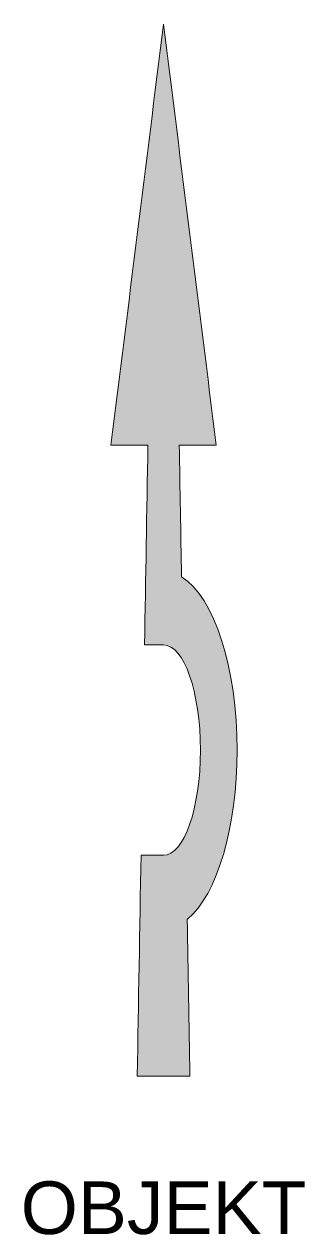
# Model space of a CAD drawing. Header units: metres. Extents: x -0.66 to 0.67, y -0.75 to 5.
import ezdxf
from ezdxf.enums import TextEntityAlignment as Align

# ---------------------------------------------------------------- set-up
doc = ezdxf.new("R2010")
doc.units = ezdxf.units.M
doc.layers.get('Defpoints').update_dxf_attribs({"color": 140, "lineweight": 5})
doc.styles.get("Standard").update_dxf_attribs({"font": 'arial.ttf'})

msp = doc.modelspace()

# ---------------------------------------------------------------- hatches: boundary and pattern name
at = {"lineweight": 0}
h = msp.add_hatch(color=0, dxfattribs=at)
h.dxf.hatch_style = 1
edge = h.paths.add_edge_path()
edge.add_spline(control_points=[(-0.1254, 0), (-0.0418, 0), (0.0418, 0), (0.1254, 0)], knot_values=[11, 11, 11, 11, 12, 12, 12, 12], weights=[1, 1, 1, 1], degree=3, periodic=0)
edge.add_spline(control_points=[(0.1254, 0), (0.1212, 0.2483), (0.1169, 0.4966), (0.1127, 0.745)], knot_values=[12, 12, 12, 12, 13, 13, 13, 13], weights=[1, 1, 1, 1], degree=3, periodic=0)
edge.add_spline(control_points=[(0.1127, 0.745), (0.2545, 0.8614), (0.3497, 1.1852), (0.3497, 1.5492)], knot_values=[13, 13, 13, 13, 14, 14, 14, 14], weights=[1, 1, 1, 1], degree=3, periodic=0)
edge.add_spline(control_points=[(0.3497, 1.5492), (0.3497, 1.9386), (0.2407, 2.2783), (0.0852, 2.3735)], knot_values=[14, 14, 14, 14, 15, 15, 15, 15], weights=[1, 1, 1, 1], degree=3, periodic=0)
edge.add_spline(control_points=[(0.0852, 2.3735), (0.0817, 2.582), (0.0781, 2.7905), (0.0746, 2.9989)], knot_values=[0, 0, 0, 0, 1, 1, 1, 1], weights=[1, 1, 1, 1], degree=3, periodic=0)
edge.add_spline(control_points=[(0.0746, 2.9989), (0.1332, 2.9989), (0.1917, 2.9989), (0.2503, 2.9989)], knot_values=[1, 1, 1, 1, 2, 2, 2, 2], weights=[1, 1, 1, 1], degree=3, periodic=0)
edge.add_spline(control_points=[(0.2503, 2.9989), (0.1667, 3.6656), (0.0831, 4.3323), (-0.0005, 4.9989)], knot_values=[2, 2, 2, 2, 3, 3, 3, 3], weights=[1, 1, 1, 1], degree=3, periodic=0)
edge.add_spline(control_points=[(-0.0005, 4.9989), (-0.0838, 4.3323), (-0.167, 3.6656), (-0.2503, 2.9989)], knot_values=[3, 3, 3, 3, 4, 4, 4, 4], weights=[1, 1, 1, 1], degree=3, periodic=0)
edge.add_spline(control_points=[(-0.2503, 2.9989), (-0.1917, 2.9989), (-0.1332, 2.9989), (-0.0746, 2.9989)], knot_values=[4, 4, 4, 4, 5, 5, 5, 5], weights=[1, 1, 1, 1], degree=3, periodic=0)
edge.add_spline(control_points=[(-0.0746, 2.9989), (-0.0799, 2.6825), (-0.0852, 2.3661), (-0.0905, 2.0497)], knot_values=[5, 5, 5, 5, 6, 6, 6, 6], weights=[1, 1, 1, 1], degree=3, periodic=0)
edge.add_spline(control_points=[(-0.0905, 2.0497), (-0.0605, 2.0497), (-0.0305, 2.0497), (-0.0005, 2.0497)], knot_values=[6, 6, 6, 6, 7, 7, 7, 7], weights=[1, 1, 1, 1], degree=3, periodic=0)
edge.add_spline(control_points=[(-0.0005, 2.0497), (0.0968, 2.0497), (0.1751, 1.8254), (0.1751, 1.5492)], knot_values=[7, 7, 7, 7, 8, 8, 8, 8], weights=[1, 1, 1, 1], degree=3, periodic=0)
edge.add_spline(control_points=[(0.1751, 1.5492), (0.1751, 1.273), (0.0968, 1.0497), (-0.0005, 1.0497)], knot_values=[8, 8, 8, 8, 9, 9, 9, 9], weights=[1, 1, 1, 1], degree=3, periodic=0)
edge.add_spline(control_points=[(-0.0005, 1.0497), (-0.0362, 1.0497), (-0.0718, 1.0497), (-0.1074, 1.0497)], knot_values=[9, 9, 9, 9, 10, 10, 10, 10], weights=[1, 1, 1, 1], degree=3, periodic=0)
edge.add_spline(control_points=[(-0.1074, 1.0497), (-0.1134, 0.6998), (-0.1194, 0.3499), (-0.1254, 0)], knot_values=[10, 10, 10, 10, 11, 11, 11, 11], weights=[1, 1, 1, 1], degree=3, periodic=0)

# ---------------------------------------------------------------- linework, layer by layer
at = {"color": 0, "lineweight": 0}
for points in [[(-0.0005, 4.9989), (-0.0838, 4.3323), (-0.167, 3.6656), (-0.2503, 2.9989)], [(0.2503, 2.9989), (0.1667, 3.6656), (0.0831, 4.3323), (-0.0005, 4.9989)], [(-0.2503, 2.9989), (-0.1917, 2.9989), (-0.1332, 2.9989), (-0.0746, 2.9989)], [(-0.0746, 2.9989), (-0.0799, 2.6825), (-0.0852, 2.3661), (-0.0905, 2.0497)], [(0.0852, 2.3735), (0.0817, 2.582), (0.0781, 2.7905), (0.0746, 2.9989)], [(0.0746, 2.9989), (0.1332, 2.9989), (0.1917, 2.9989), (0.2503, 2.9989)], [(-0.1074, 1.0497), (-0.1134, 0.6998), (-0.1194, 0.3499), (-0.1254, 0)], [(0.1254, 0), (0.1212, 0.2483), (0.1169, 0.4966), (0.1127, 0.745)], [(-0.1254, 0), (-0.0418, 0), (0.0418, 0), (0.1254, 0)]]:
    msp.add_open_spline(points, degree=3, dxfattribs=at)
for points, knots in [([(0.1127, 0.745), (0.2545, 0.8614), (0.3497, 1.1852), (0.3497, 1.5492), (0.3497, 1.9386), (0.2407, 2.2783), (0.0852, 2.3735)], [13, 13, 13, 13, 14, 14, 14, 15, 15, 15, 15]), ([(-0.0905, 2.0497), (-0.0605, 2.0497), (-0.0305, 2.0497), (-0.0005, 2.0497), (0.0968, 2.0497), (0.1751, 1.8254), (0.1751, 1.5492), (0.1751, 1.273), (0.0968, 1.0497), (-0.0005, 1.0497), (-0.0362, 1.0497), (-0.0718, 1.0497), (-0.1074, 1.0497)], [6, 6, 6, 6, 7, 7, 7, 8, 8, 8, 9, 9, 9, 10, 10, 10, 10])]:
    msp.add_open_spline(points, degree=3, knots=knots, dxfattribs=at)

# ---------------------------------------------------------------- texts
at = {"layer": 'Defpoints'}
msp.add_attdef('OBJEKT', text='630-32', height=0.25, dxfattribs=at).set_placement((0, -0.5), align=Align.TOP_CENTER)

doc.saveas('drawing.dxf')
